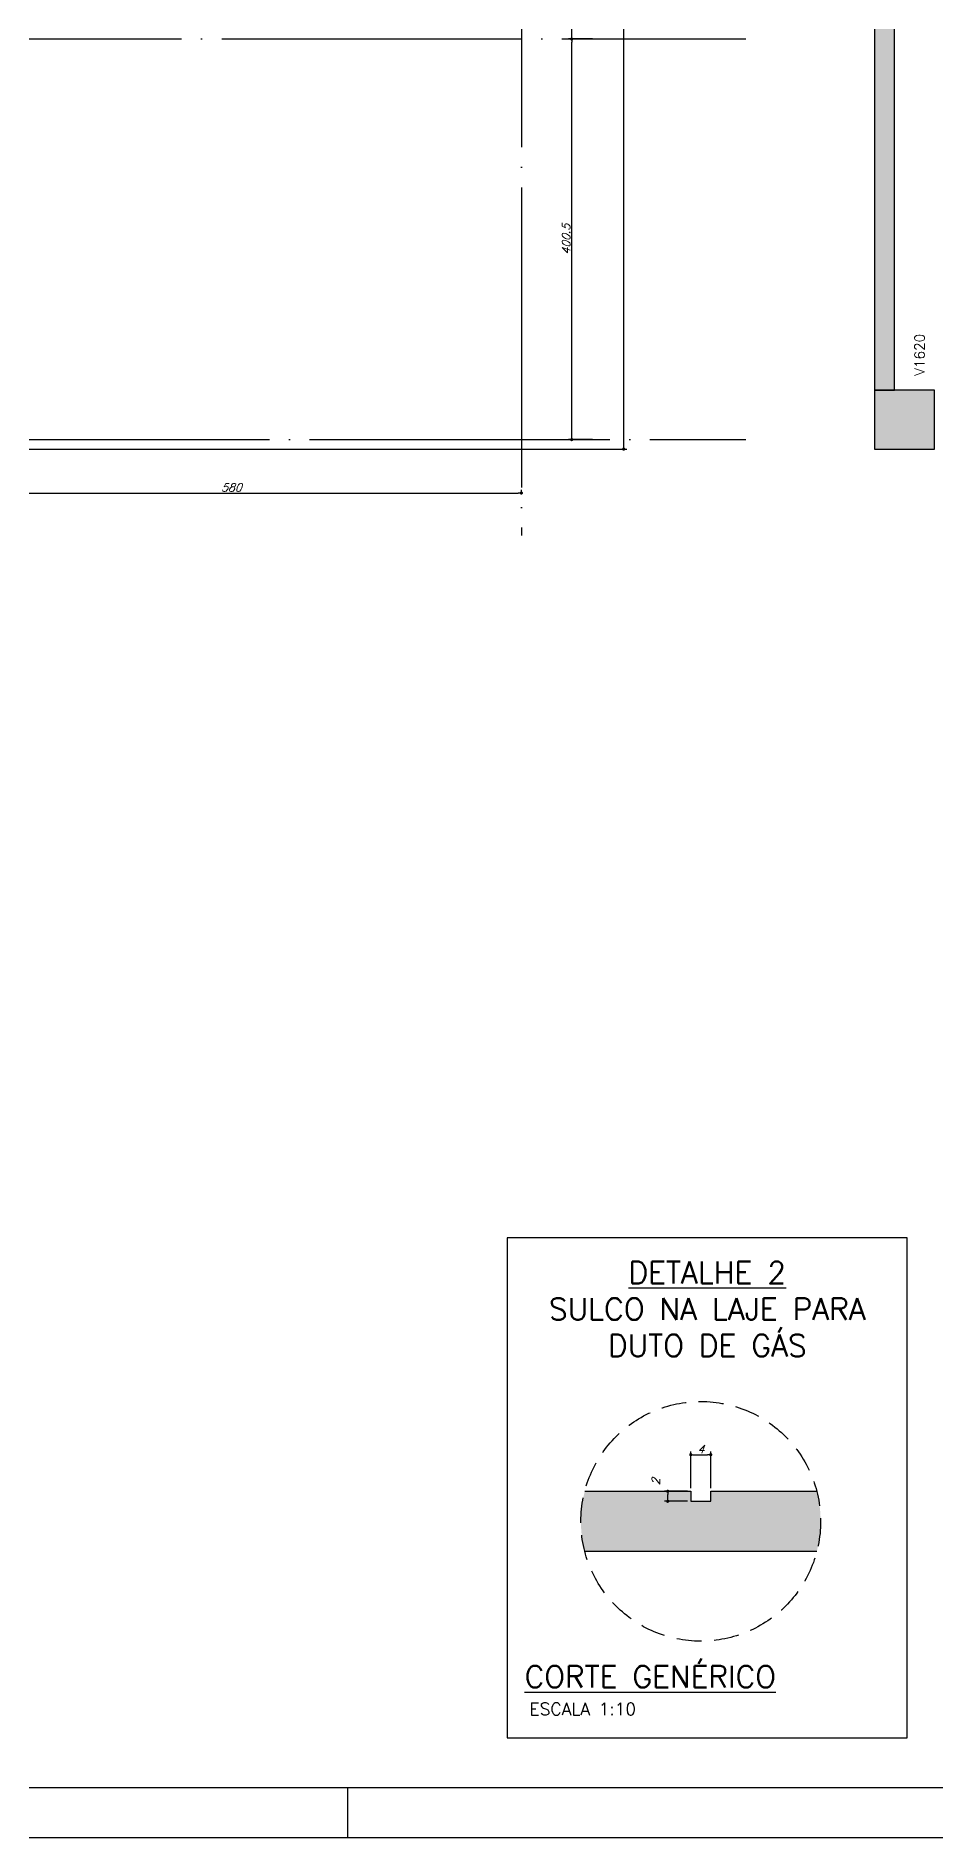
# Model space of a CAD drawing. Header units: millimetres. Extents: x -2368 to 4502, y -2283 to 2217.
# Drawn here: x 2340 to 3240, y -2283 to -482 of the extents above; entities that cross this region are included whole.
import ezdxf
from ezdxf.enums import TextEntityAlignment as Align

# ---------------------------------------------------------------- set-up
doc = ezdxf.new("R2010")
doc.units = ezdxf.units.MM
doc.header["$LTSCALE"] = 50
doc.linetypes.add('DASHED', pattern=[0.75, 0.5, -0.25])
doc.linetypes.add('EIXO', pattern=[6.8, 6, -0.4, 0, -0.4])
for name, color, linetype in [('AR-TEXTO_REGUA 120_1-200', 4, 'Continuous'), ('F-AUX-RED', 1, 'Continuous'), ('F-CORTE', 4, 'Continuous'), ('F-COTAS', 106, 'Continuous'), ('F-EIXO', 12, 'EIXO'), ('F-MARGEM', 1, 'Continuous'), ('F-SOLIDO', 71, 'Continuous'), ('F-SOLIDO-CORTE', 71, 'Continuous'), ('F-TEXTO', 6, 'Continuous'), ('F-TEXTO-YELLOW', 2, 'Continuous')]:
    doc.layers.add(name, color=color, linetype=linetype)
doc.styles.add('CP-TEXT-INCL', font='romans.shx', dxfattribs={"oblique": 20})
doc.styles.add('MCP', font='romans.shx')
doc.styles.add('REGUA-120-esc1_200', font='simplex.shx', dxfattribs={"height": 0.6})
doc.styles.add('ROMANS', font='romans.shx')
doc.dimstyles.new('CP-COTAS-50', dxfattribs={"dimscale": 0.64, "dimtxt": 12.5, "dimasz": 5, "dimexe": 5, "dimexo": 5, "dimgap": 2.5, "dimtad": 1, "dimdec": 1, "dimdsep": 46, "dimtxsty": 'CP-TEXT-INCL', "dimblk1": 'DOT', "dimblk2": 'DOT', "dimsah": 1, "dimcen": 9, "dimclrd": 256, "dimclre": 256, "dimclrt": 256, "dimadec": 0, "dimazin": 0, "dimtfac": 1, "dimtdec": 1, "dimtmove": 2, "dimatfit": 3, "dimldrblk": 'DOT', "dimfxl": 0, "dimtolj": 1, "dimarcsym": 0})

# ---------------------------------------------------------------- blocks, each defined once
blk = doc.blocks.new('*U17')
at = {"layer": 'F-EIXO'}
blk.add_line((0, 0), (0, -2728.6), dxfattribs=at)
at = {"layer": 'F-TEXTO', "style": 'ROMANS'}
blk.add_attdef('EIXO', text='', height=17.5, rotation=360, dxfattribs=at).set_placement((0, 28.2), align=Align.MIDDLE_CENTER)
blk = doc.blocks.new('*U13')
at = {"layer": 'F-EIXO'}
blk.add_line((0, 0), (4945.5, 0), dxfattribs=at)
at = {"layer": 'F-TEXTO', "style": 'ROMANS'}
blk.add_attdef('EIXO', text='', height=17.5, dxfattribs=at).set_placement((-28.2, 0), align=Align.MIDDLE_CENTER)
blk = doc.blocks.new('*U16')
at = {"layer": 'F-EIXO'}
blk.add_line((0, 0), (4857.5, 0), dxfattribs=at)
at = {"layer": 'F-TEXTO', "style": 'ROMANS'}
blk.add_attdef('EIXO', text='', height=17.5, dxfattribs=at).set_placement((-28.2, 0), align=Align.MIDDLE_CENTER)
blk = doc.blocks.new('_DOT')
at = {"color": 0, "linetype": 'ByBlock'}
blk.add_line((-0.5, 0), (-1, 0), dxfattribs=at)
at = {"color": 0, "linetype": 'ByBlock', "const_width": 0.5}
blk.add_lwpolyline([(-0.25, 0, 1), (0.25, 0, 1)], format="xyb", close=True, dxfattribs=at)
blk = doc.blocks.new('*D196')
at = {"layer": 'DEFPOINTS', "color": 0, "transparency": 16777216}
for p in [(2796, 1664.5), (2927.8, 1664.5), (2255, -894.5)]:
    blk.add_point(p, dxfattribs=at)
at = {"layer": 'F-COTAS', "lineweight": -2, "transparency": 16777216}
for p, q in [((2799.2, 1664.5), (2931, 1664.5)), ((2927.8, -891.3), (2927.8, 1661.3)), ((2258.2, -894.5), (2931, -894.5))]:
    blk.add_line(p, q, dxfattribs=at)
at = {"layer": 'F-COTAS', "lineweight": -2, "transparency": 16777216, "xscale": 3.2, "yscale": 3.2, "zscale": 3.2}
for p, rotation in [((2927.8, 1664.5), 90), ((2927.8, -894.5), 270)]:
    blk.add_blockref('_DOT', p, dxfattribs=dict(at, rotation=rotation))
at = {"layer": 'F-COTAS', "transparency": 16777216, "insert": (2922.2, 385), "char_height": 8, "attachment_point": 5, "rotation": 90, "style": 'CP-TEXT-INCL'}
blk.add_mtext('\\A1;2559', dxfattribs=at)
blk = doc.blocks.new('*D197')
at = {"layer": 'DEFPOINTS', "color": 0, "transparency": 16777216}
for p in [(2875.8, -484.5), (2899.8, -484.5), (2899.8, -885)]:
    blk.add_point(p, dxfattribs=at)
at = {"layer": 'F-COTAS', "lineweight": -2, "transparency": 16777216}
for p, q in [((2896.6, -484.5), (2872.6, -484.5)), ((2875.8, -881.8), (2875.8, -487.7)), ((2896.6, -885), (2872.6, -885))]:
    blk.add_line(p, q, dxfattribs=at)
at = {"layer": 'F-COTAS', "lineweight": -2, "transparency": 16777216, "xscale": 3.2, "yscale": 3.2, "zscale": 3.2}
for p, rotation in [((2875.8, -484.5), 90), ((2875.8, -885), 270)]:
    blk.add_blockref('_DOT', p, dxfattribs=dict(at, rotation=rotation))
at = {"layer": 'F-COTAS', "transparency": 16777216, "insert": (2870.2, -684.8), "char_height": 8, "attachment_point": 5, "rotation": 90, "style": 'CP-TEXT-INCL'}
blk.add_mtext('\\A1;400.5', dxfattribs=at)
blk = doc.blocks.new('*D198')
at = {"layer": 'DEFPOINTS', "color": 0, "transparency": 16777216}
for p in [(2875.8, -117), (2875.8, -117), (2899.8, -484.5)]:
    blk.add_point(p, dxfattribs=at)
at = {"layer": 'F-COTAS', "lineweight": -2, "transparency": 16777216}
for p, q in [((2875.8, -481.3), (2875.8, -120.2)), ((2896.6, -484.5), (2872.6, -484.5))]:
    blk.add_line(p, q, dxfattribs=at)
at = {"layer": 'F-COTAS', "lineweight": -2, "transparency": 16777216, "xscale": 3.2, "yscale": 3.2, "zscale": 3.2}
for p, rotation in [((2875.8, -117), 90), ((2875.8, -484.5), 270)]:
    blk.add_blockref('_DOT', p, dxfattribs=dict(at, rotation=rotation))
at = {"layer": 'F-COTAS', "transparency": 16777216, "insert": (2870.2, -300.8), "char_height": 8, "attachment_point": 5, "rotation": 90, "style": 'CP-TEXT-INCL'}
blk.add_mtext('\\A1;367.5', dxfattribs=at)
blk = doc.blocks.new('*D224')
at = {"layer": 'DEFPOINTS', "color": 0, "transparency": 16777216}
for p in [(2245.5, -951.5), (2825.5, -938.4), (2825.5, -941.7)]:
    blk.add_point(p, dxfattribs=at)
at = {"layer": 'F-COTAS', "lineweight": -2, "transparency": 16777216}
for p, q in [((2245.5, -948.3), (2245.5, -935.2)), ((2825.5, -938.5), (2825.5, -935.2)), ((2248.7, -938.4), (2822.3, -938.4))]:
    blk.add_line(p, q, dxfattribs=at)
at = {"layer": 'F-COTAS', "lineweight": -2, "transparency": 16777216, "xscale": 3.2, "yscale": 3.2, "zscale": 3.2, "rotation": 180}
blk.add_blockref('_DOT', (2245.5, -938.4), dxfattribs=at)
at = {"layer": 'F-COTAS', "lineweight": -2, "transparency": 16777216, "xscale": 3.2, "yscale": 3.2, "zscale": 3.2}
blk.add_blockref('_DOT', (2825.5, -938.4), dxfattribs=at)
at = {"layer": 'F-COTAS', "transparency": 16777216, "insert": (2535.5, -932.8), "char_height": 8, "attachment_point": 5, "style": 'CP-TEXT-INCL'}
blk.add_mtext('\\A1;580', dxfattribs=at)
blk = doc.blocks.new('A0-1L_900')
at = {"layer": 'F-MARGEM', "color": 2}
blk.add_line((100.4, 1), (100.4, 0), dxfattribs=at)
blk.add_lwpolyline([(0, 0), (0, 90), (137.4, 90), (137.4, 0)], close=True, dxfattribs=at)
at = {"layer": 'F-MARGEM', "color": 7}
blk.add_lwpolyline([(2.5, 89), (136.4, 89), (136.4, 1), (2.5, 1)], close=True, dxfattribs=at)
blk = doc.blocks.new('*D273')
at = {"layer": 'DEFPOINTS', "color": 0, "transparency": 16777216}
for p in [(2971.8, -1936.4), (2994.9, -1936.4), (2994.9, -1946.4)]:
    blk.add_point(p, dxfattribs=at)
at = {"layer": 'F-COTAS', "lineweight": -2, "transparency": 16777216}
for p, q in [((2991.7, -1936.4), (2968.6, -1936.4)), ((2971.8, -1943.2), (2971.8, -1939.6)), ((2991.7, -1946.4), (2968.6, -1946.4))]:
    blk.add_line(p, q, dxfattribs=at)
at = {"layer": 'F-COTAS', "lineweight": -2, "transparency": 16777216, "xscale": 3.2, "yscale": 3.2, "zscale": 3.2}
for p, rotation in [((2971.8, -1936.4), 90), ((2971.8, -1946.4), 270)]:
    blk.add_blockref('_DOT', p, dxfattribs=dict(at, rotation=rotation))
at = {"layer": 'F-COTAS', "transparency": 16777216, "insert": (2959.8, -1926.8), "char_height": 8, "attachment_point": 5, "rotation": 90, "style": 'CP-TEXT-INCL'}
blk.add_mtext('\\A1;2', dxfattribs=at)
blk = doc.blocks.new('*D274')
at = {"layer": 'DEFPOINTS', "color": 0, "transparency": 16777216}
for p in [(3014.9, -1899.8), (2994.9, -1936.4), (3014.9, -1936.4)]:
    blk.add_point(p, dxfattribs=at)
at = {"layer": 'F-COTAS', "lineweight": -2, "transparency": 16777216}
for p, q in [((2994.9, -1933.2), (2994.9, -1896.6)), ((2998.1, -1899.8), (3011.7, -1899.8)), ((3014.9, -1933.2), (3014.9, -1896.6))]:
    blk.add_line(p, q, dxfattribs=at)
at = {"layer": 'F-COTAS', "lineweight": -2, "transparency": 16777216, "xscale": 3.2, "yscale": 3.2, "zscale": 3.2, "rotation": 180}
blk.add_blockref('_DOT', (2994.9, -1899.8), dxfattribs=at)
at = {"layer": 'F-COTAS', "lineweight": -2, "transparency": 16777216, "xscale": 3.2, "yscale": 3.2, "zscale": 3.2}
blk.add_blockref('_DOT', (3014.9, -1899.8), dxfattribs=at)
at = {"layer": 'F-COTAS', "transparency": 16777216, "insert": (3004.9, -1894.2), "char_height": 8, "attachment_point": 5, "style": 'CP-TEXT-INCL'}
blk.add_mtext('\\A1;4', dxfattribs=at)

msp = doc.modelspace()

# ---------------------------------------------------------------- hatches: boundary and pattern name
at = {"layer": 'F-COTAS'}
h = msp.add_hatch(dxfattribs=at)
h.set_pattern_fill('ANSI32', color=256)
h.paths.add_polyline_path([(3231.205, -823.222), (3231.205, -773.46), (3216.205, -773.46), (3216.205, -823.222)], flags=9)
h = msp.add_hatch(dxfattribs=at)
h.set_pattern_fill('ANSI32', color=256)
h.paths.add_polyline_path([(2360.107, -1384.639), (2723.232, -1384.639), (2723.232, -1345.264), (2360.107, -1345.264)], flags=9)
h = msp.add_hatch(dxfattribs=at)
h.set_pattern_fill('ANSI32', color=256)
h.paths.add_polyline_path([(2367.063, -2192.485), (3210.634, -2192.485), (3210.634, -1411.295), (2367.063, -1411.295)], flags=9)
at = {"layer": 'F-SOLIDO'}
h = msp.add_hatch(color=256, dxfattribs=at)
h.dxf.hatch_style = 1
edge = h.paths.add_edge_path()
edge.add_arc((3004.892, -1966.449), 119.832, 165.501806, 194.498194)
edge.add_line((2888.876, -1996.449), (3120.909, -1996.449))
edge.add_arc((3004.892, -1966.449), 119.832, 345.501806, 374.498194)
edge.add_line((3120.909, -1936.449), (3014.892, -1936.449))
edge.add_line((3014.892, -1936.449), (3014.892, -1946.449))
edge.add_line((3014.892, -1946.449), (2994.892, -1946.449))
edge.add_line((2994.892, -1946.449), (2994.892, -1936.449))
edge.add_line((2994.892, -1936.449), (2888.876, -1936.449))
at = {"layer": 'F-SOLIDO-CORTE', "linetype": 'Continuous'}
for points in [[(3178.705, -540.841), (3178.705, -560.235), (3178.705, -667.675), (3178.705, -835.5), (3182.821, -835.5), (3189.251, -835.5), (3198.705, -835.5), (3198.705, -744.231), (3198.705, -560.235), (3198.705, -540.841), (3198.705, -283.899), (3198.705, -129.5), (3196.12, -129.5), (3190.358, -129.5), (3178.705, -129.5), (3178.705, -283.899)], [(3178.705, -875.533), (3178.705, -894.5), (3191.053, -894.5), (3210.342, -894.5), (3238.705, -894.5), (3238.705, -882.358), (3238.705, -863.391), (3238.705, -835.5), (3226.357, -835.5), (3207.069, -835.5), (3178.705, -835.5), (3178.705, -863.391)]]:
    msp.add_hatch(color=256, dxfattribs=at).paths.add_polyline_path(points, flags=16)

# ---------------------------------------------------------------- linework, layer by layer
at = {"layer": 'F-AUX-RED', "linetype": 'Continuous'}
msp.add_lwpolyline([(2811.419, -1682.993), (2811.419, -2182.993), (3211.419, -2182.993), (3211.419, -1682.993), (2811.419, -1682.993)], dxfattribs=at)
at = {"layer": 'F-AUX-RED', "linetype": 'DASHED'}
msp.add_circle((3004.892, -1966.449), 119.832, dxfattribs=at)
at = {"layer": 'F-CORTE', "linetype": 'Continuous'}
for p, q in [((3178.705, -129.5), (3178.705, -540.841)), ((3198.705, -540.841), (3198.705, -283.899)), ((3178.705, -540.841), (3178.705, -835.5)), ((3198.705, -560.235), (3198.705, -540.841)), ((3198.705, -744.231), (3198.705, -560.235)), ((3198.705, -835.5), (3198.705, -744.231)), ((3178.705, -835.5), (3178.705, -875.533)), ((3207.069, -835.5), (3198.705, -835.5)), ((3226.357, -835.5), (3207.069, -835.5)), ((3238.705, -835.5), (3226.357, -835.5)), ((3238.705, -863.391), (3238.705, -835.5)), ((3238.705, -882.358), (3238.705, -863.391)), ((3178.705, -875.533), (3178.705, -894.5)), ((3238.705, -894.5), (3238.705, -882.358)), ((3178.705, -894.5), (3191.053, -894.5)), ((3191.053, -894.5), (3210.342, -894.5)), ((3210.342, -894.5), (3238.705, -894.5))]:
    msp.add_line(p, q, dxfattribs=at)
at = {"layer": 'F-CORTE'}
for points in [[(2888.876, -1936.449), (2994.892, -1936.449), (2994.892, -1946.449), (3014.892, -1946.449), (3014.892, -1936.449), (3120.909, -1936.449)], [(3120.909, -1996.449), (2888.876, -1996.449)]]:
    msp.add_lwpolyline(points, dxfattribs=at)
at = {"layer": 'F-SOLIDO-CORTE', "linetype": 'Continuous'}
for points in [[(3178.705, -540.841), (3178.705, -560.235), (3178.705, -667.675), (3178.705, -835.5), (3182.821, -835.5), (3189.251, -835.5), (3198.705, -835.5), (3198.705, -744.231), (3198.705, -560.235), (3198.705, -540.841), (3198.705, -283.899), (3198.705, -129.5), (3196.12, -129.5), (3190.358, -129.5), (3178.705, -129.5), (3178.705, -283.899), (3178.705, -540.841)], [(3178.705, -875.533), (3178.705, -894.5), (3191.053, -894.5), (3210.342, -894.5), (3238.705, -894.5), (3238.705, -882.358), (3238.705, -863.391), (3238.705, -835.5), (3226.357, -835.5), (3207.069, -835.5), (3178.705, -835.5), (3178.705, -863.391), (3178.705, -875.533)]]:
    msp.add_lwpolyline(points, dxfattribs=at)

# ---------------------------------------------------------------- block references
at = {"layer": 'F-EIXO', "linetype": 'Continuous'}
for name, p in [('*U17', (2825.5, 1747.82)), ('*U13', (-1895.471, -484.5)), ('*U16', (-1807.517, -885))]:
    msp.add_blockref(name, p, dxfattribs=at)
at = {"layer": 'F-MARGEM', "linetype": 'Continuous', "xscale": 50, "yscale": 50, "zscale": 50}
msp.add_blockref('A0-1L_900', (-2368.283, -2282.993), dxfattribs=at)

# ---------------------------------------------------------------- texts
at = {"layer": 'AR-TEXTO_REGUA 120_1-200', "color": 2, "style": 'REGUA-120-esc1_200'}
msp.add_text('ESCALA 1:10', height=12.5, dxfattribs=at).set_placement((2833.619, -2160.319))
at = {"layer": 'F-TEXTO', "style": 'ROMANS'}
msp.add_text('%%UCORTE GENÉRICO', height=21.875, dxfattribs=at).set_placement((2828.779, -2132.707))
at = {"layer": 'F-TEXTO', "insert": (3011.419, -1754.231), "char_height": 21.875, "width": 400, "attachment_point": 5, "style": 'ROMANS'}
msp.add_mtext('{\\LDETALHE 2^J}SULCO NA LAJE PARA DUTO DE GÁS', dxfattribs=at)
at = {"layer": 'F-TEXTO-YELLOW', "linetype": 'Continuous', "style": 'MCP'}
msp.add_text('V1620', height=10, rotation=90, dxfattribs=at).set_placement((3228.705, -821.198))

# ---------------------------------------------------------------- dimensions: what is measured, and where the dimension line sits
at = {"layer": 'F-COTAS'}
for base, p1, p2, picture, middle in [((2927.774, 1664.5), (2255, -894.5), (2796, 1664.5), '*D196', (2922.174, 385)), ((2875.824, -117), (2899.774, -484.5), (2875.824, -117), '*D198', (2870.224, -300.75)), ((2875.824, -484.5), (2899.774, -885), (2899.774, -484.5), '*D197', (2870.224, -684.75))]:
    dim = msp.add_linear_dim(base=base, p1=p1, p2=p2, angle=90, dimstyle='CP-COTAS-50', dxfattribs=at)
    dim.commit()
    dim.dimension.update_dxf_attribs({"geometry": picture, "text_midpoint": middle})
dim = msp.add_linear_dim(base=(2825.5, -938.39), p1=(2245.5, -951.45), p2=(2825.5, -941.717), dimstyle='CP-COTAS-50', dxfattribs=at)
dim.commit()
dim.dimension.update_dxf_attribs({"geometry": '*D224', "text_midpoint": (2535.5, -932.79)})
dim = msp.add_linear_dim(base=(3014.892, -1899.795), p1=(2994.892, -1936.449), p2=(3014.892, -1936.449), dimstyle='CP-COTAS-50', override={"dimlfac": 0.2, "dimfxl": 7.5}, dxfattribs=at)
dim.commit()
dim.dimension.update_dxf_attribs({"geometry": '*D274', "text_midpoint": (3004.892, -1894.195)})
dim = msp.add_linear_dim(base=(2971.787, -1936.449), p1=(2994.892, -1946.449), p2=(2994.892, -1936.449), angle=90, dimstyle='CP-COTAS-50', override={"dimlfac": 0.2, "dimfxl": 7.5}, dxfattribs=at)
dim.commit()
dim.dimension.update_dxf_attribs({"geometry": '*D273', "text_midpoint": (2959.787, -1926.84), "dimtype": 160})

doc.saveas('drawing.dxf')
